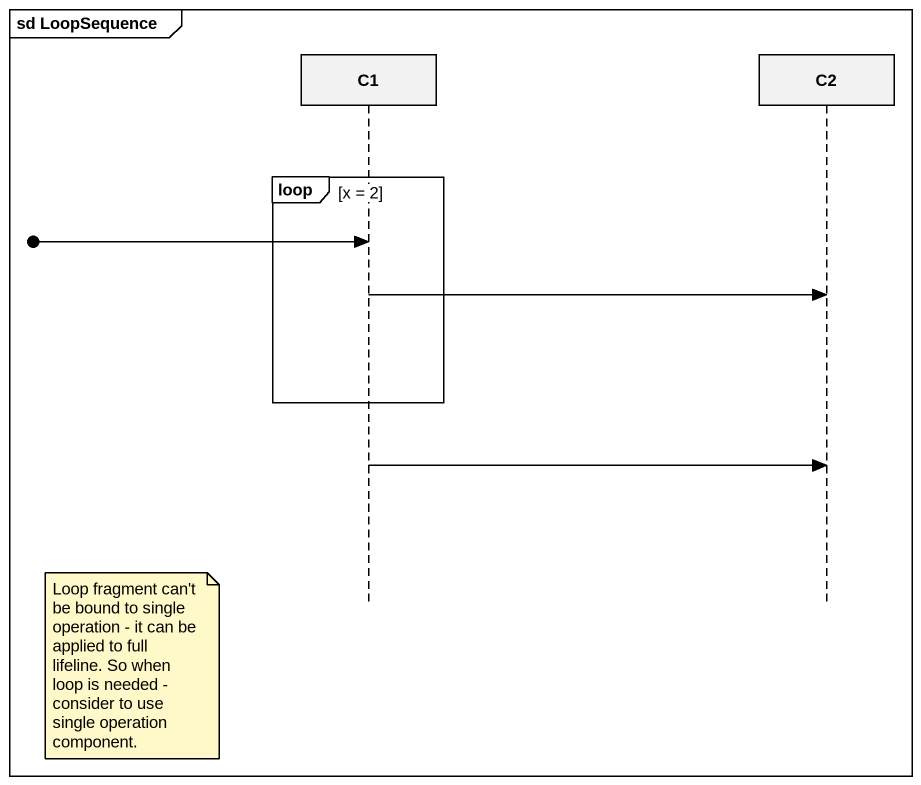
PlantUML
@startuml
mainframe sd LoopSequence
hide footbox
participant C1
participant C2

loop x = 2
  [o-> C1
  C1 -> C2
end
C1 -> C2
note left of C1 : Loop fragment can't be bound to single operation - it can be applied to full lifeline. So when loop is needed - consider to use single operation component.
@enduml
